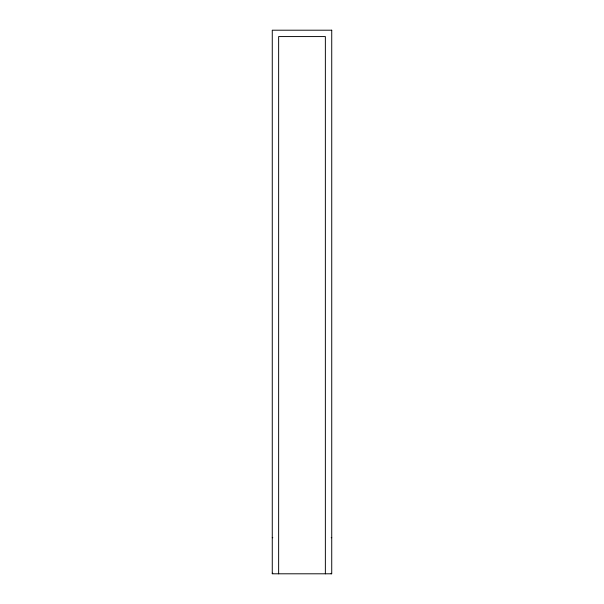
<?xml version="1.0" encoding="UTF-8"?>
<svg xmlns="http://www.w3.org/2000/svg" width="604" height="604" viewBox="0 0 604 604"><rect width="100%" height="100%" fill="white"/><g stroke="black" fill="none" stroke-linecap="round" stroke-linejoin="round"><path stroke-width="0.91" d="M272.268 537.681L272.781 537.681M331.219 537.681L331.732 537.681M272.268 573.287L272.781 573.287M331.219 573.287L331.219 573.8M325.36 573.8L325.36 36.572L278.64 36.572L278.64 573.8M331.732 30.2L272.268 30.2L272.268 573.8L331.732 573.8L331.732 30.2"/></g></svg>
